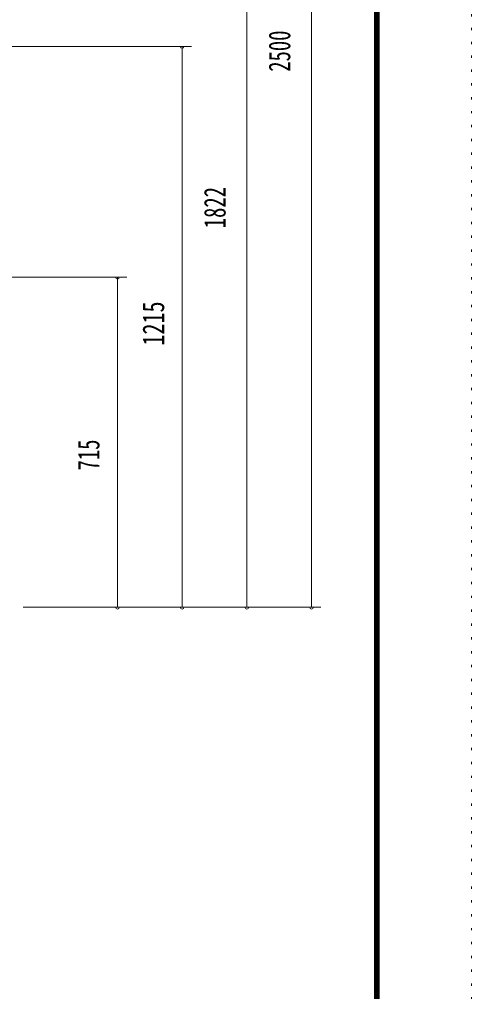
# Model space of a CAD drawing. Units: millimetres, scale not verified. Extents: x -5940 to 5940, y -7390 to 7386.
# Drawn here: x 4962 to 5940, y 3408 to 5514 of the extents above; entities that cross this region are included whole.
import ezdxf
from ezdxf.enums import TextEntityAlignment as Align

# ---------------------------------------------------------------- set-up
doc = ezdxf.new("R2010")
doc.units = ezdxf.units.MM
doc.header["$LTSCALE"] = 10
doc.linetypes.add('USER6', pattern=[3, 0.5, -2.5])
for name, color, linetype, lineweight in [('0-1_0-00', 4, 'Continuous', 18), ('0-B_2ラック-F寸法', 3, 'Continuous', 18), ('1-0_F-E_J_ADD', 7, 'USER6', 18)]:
    doc.layers.add(name, color=color, linetype=linetype, lineweight=lineweight)
doc.styles.add('ＭＳ ゴシック', font='')
doc.styles.get('ＭＳ ゴシック').set_extended_font_data('MS Gothic')

msp = doc.modelspace()

# ---------------------------------------------------------------- linework, layer by layer
at = {"layer": '0-1_0-00', "color": 5}
for points in [[(5740.05, 7225.88), (-5739.95, 7225.88), (-5739.95, -814.12), (5740.05, -814.12)], [(5739.05, 7224.88), (5739.05, -813.12), (-5738.95, -813.12), (-5738.95, 7224.88)], [(5738.05, 7223.88), (5738.05, -812.12), (-5737.95, -812.12), (-5737.95, 7223.88)], [(5737.05, 7222.88), (5737.05, -811.12), (-5736.95, -811.12), (-5736.95, 7222.88)], [(5736.05, 7221.88), (5736.05, -810.12), (-5735.95, -810.12), (-5735.95, 7221.88)], [(5735.05, 7220.88), (5735.05, -809.12), (-5734.95, -809.12), (-5734.95, 7220.88)], [(5734.05, 7219.88), (5734.05, -808.12), (-5733.95, -808.12), (-5733.95, 7219.88)], [(5733.05, 7218.88), (5733.05, -807.12), (-5732.95, -807.12), (-5732.95, 7218.88)], [(5732.05, 7217.88), (5732.05, -806.12), (-5731.95, -806.12), (-5731.95, 7217.88)], [(5731.05, 7216.88), (5731.05, -805.12), (-5730.95, -805.12), (-5730.95, 7216.88)], [(5730.05, 7215.88), (5730.05, -804.12), (-5729.95, -804.12), (-5729.95, 7215.88)]]:
    msp.add_lwpolyline(points, close=True, dxfattribs=at)
at = {"layer": '0-B_2ラック-F寸法'}
for p, q in [((5593.84, 4240.77), (5593.84, 6740.75)), ((5453.84, 4240.77), (5453.84, 6062.77)), ((5333.84, 5455.77), (4196.15, 5455.77)), ((5317.84, 5455.77), (5309.84, 5455.77)), ((5313.84, 4240.77), (5313.84, 5455.77)), ((5193.84, 4955.8), (4645.76, 4955.8)), ((5177.84, 4955.8), (5169.84, 4955.8)), ((5173.84, 4240.77), (5173.84, 4955.8)), ((5613.84, 4240.77), (4969.84, 4240.77)), ((5177.84, 4240.77), (5169.84, 4240.77)), ((5317.84, 4240.77), (5309.84, 4240.77)), ((5457.84, 4240.77), (5449.84, 4240.77)), ((5597.84, 4240.77), (5589.84, 4240.77))]:
    msp.add_line(p, q, dxfattribs=at)
for centre in [(5313.84, 5455.77), (5173.84, 4955.8), (5173.84, 4240.77), (5313.84, 4240.77), (5453.84, 4240.77), (5593.84, 4240.77)]:
    msp.add_arc(centre, 4, 180, 0, dxfattribs=at)
at = {"layer": '1-0_F-E_J_ADD', "color": 5}
msp.add_lwpolyline([(5940.05, 7385.88), (5940.05, -1014.12), (-5939.95, -1014.12), (-5939.95, 7385.88)], close=True, dxfattribs=at)

# ---------------------------------------------------------------- texts
at = {"layer": '0-B_2ラック-F寸法', "color": 7, "style": 'ＭＳ ゴシック'}
for s, width, p in [('2500', 0.7, (5561.93, 5400.96)), ('1822', 0.7, (5421.93, 5061.97)), ('1215', 0.75, (5289.04, 4807.66)), ('715', 0.7, (5149.04, 4537.17))]:
    msp.add_text(s, height=46.89, rotation=90, dxfattribs=dict(at, width=width)).set_placement(p, align=Align.BOTTOM_LEFT)

doc.saveas('drawing.dxf')
